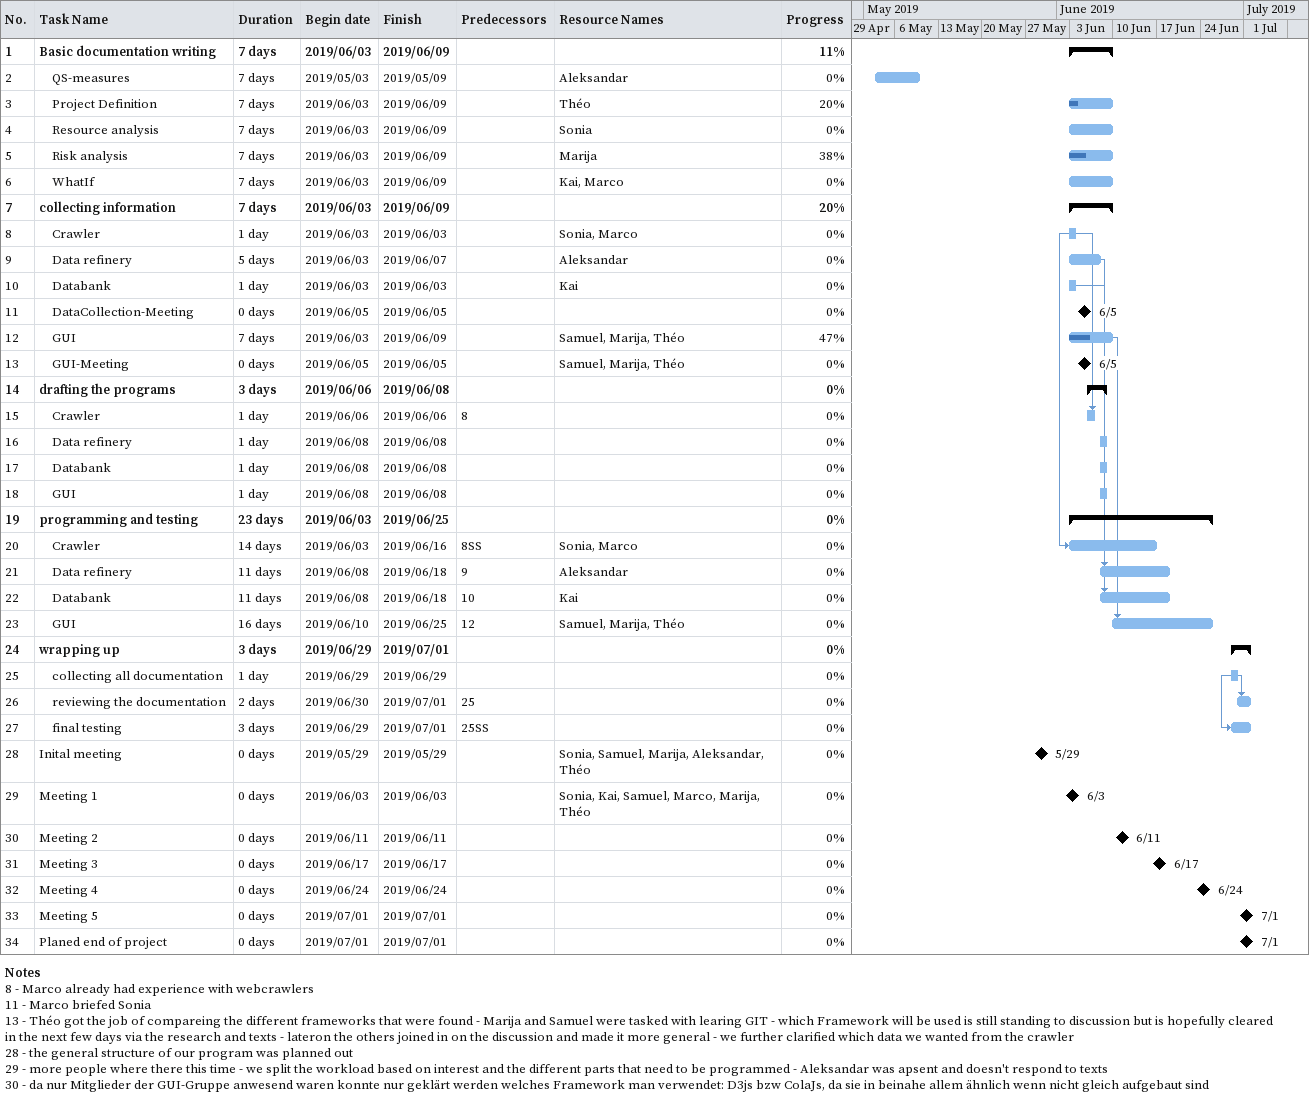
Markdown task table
| ID | Level | Task | Duration | Start | Finish | Predecessors | Resources | % complete |
|---|---|---|---|---|---|---|---|---|
| 1 | 1 | **Basic documentation writing** | 7d | 2019-06-03 | 2019-06-09 |  |  | 11 |
| 2 | 2 | QS-measures | 7d | 2019-05-03 | 2019-05-09 |  | Aleksandar | 0 |
| 3 | 2 | Project Definition | 7d | 2019-06-03 | 2019-06-09 |  | Théo | 20 |
| 4 | 2 | Resource analysis | 7d | 2019-06-03 | 2019-06-09 |  | Sonia | 0 |
| 5 | 2 | Risk analysis | 7d | 2019-06-03 | 2019-06-09 |  | Marija | 38 |
| 6 | 2 | WhatIf | 7d | 2019-06-03 | 2019-06-09 |  | Kai, Marco | 0 |
| 7 | 1 | **collecting information** | 7d | 2019-06-03 | 2019-06-09 |  |  | 20 |
| 8 | 2 | Crawler | 1d | 2019-06-03 | 2019-06-03 |  | Sonia, Marco | 0 |
| 9 | 2 | Data refinery | 5d | 2019-06-03 | 2019-06-07 |  | Aleksandar | 0 |
| 10 | 2 | Databank | 1d | 2019-06-03 | 2019-06-03 |  | Kai | 0 |
| 11 | 2 | DataCollection-Meeting | 0d | 2019-06-05 | 2019-06-05 |  |  | 0 |
| 12 | 2 | GUI | 7d | 2019-06-03 | 2019-06-09 |  | Samuel, Marija, Théo | 47 |
| 13 | 2 | GUI-Meeting | 0d | 2019-06-05 | 2019-06-05 |  | Samuel, Marija, Théo | 0 |
| 14 | 1 | **drafting the programs** | 3d | 2019-06-06 | 2019-06-08 |  |  | 0 |
| 15 | 2 | Crawler | 1d | 2019-06-06 | 2019-06-06 | 8 |  | 0 |
| 16 | 2 | Data refinery | 1d | 2019-06-08 | 2019-06-08 |  |  | 0 |
| 17 | 2 | Databank | 1d | 2019-06-08 | 2019-06-08 |  |  | 0 |
| 18 | 2 | GUI | 1d | 2019-06-08 | 2019-06-08 |  |  | 0 |
| 19 | 1 | **programming and testing** | 23d | 2019-06-03 | 2019-06-25 |  |  | 0 |
| 20 | 2 | Crawler | 14d | 2019-06-03 | 2019-06-16 | 8SS | Sonia, Marco | 0 |
| 21 | 2 | Data refinery | 11d | 2019-06-08 | 2019-06-18 | 9 | Aleksandar | 0 |
| 22 | 2 | Databank | 11d | 2019-06-08 | 2019-06-18 | 10 | Kai | 0 |
| 23 | 2 | GUI | 16d | 2019-06-10 | 2019-06-25 | 12 | Samuel, Marija, Théo | 0 |
| 24 | 1 | **wrapping up** | 3d | 2019-06-29 | 2019-07-01 |  |  | 0 |
| 25 | 2 | collecting all documentation | 1d | 2019-06-29 | 2019-06-29 |  |  | 0 |
| 26 | 2 | reviewing the documentation | 2d | 2019-06-30 | 2019-07-01 | 25 |  | 0 |
| 27 | 2 | final testing | 3d | 2019-06-29 | 2019-07-01 | 25SS |  | 0 |
| 28 | 1 | Inital meeting | 0d | 2019-05-29 | 2019-05-29 |  | Sonia, Samuel, Marija, Aleksandar, Théo | 0 |
| 29 | 1 | Meeting 1 | 0d | 2019-06-03 | 2019-06-03 |  | Sonia, Kai, Samuel, Marco, Marija, Théo | 0 |
| 30 | 1 | Meeting 2 | 0d | 2019-06-11 | 2019-06-11 |  |  | 0 |
| 31 | 1 | Meeting 3 | 0d | 2019-06-17 | 2019-06-17 |  |  | 0 |
| 32 | 1 | Meeting 4 | 0d | 2019-06-24 | 2019-06-24 |  |  | 0 |
| 33 | 1 | Meeting 5 | 0d | 2019-07-01 | 2019-07-01 |  |  | 0 |
| 34 | 1 | Planed end of project | 0d | 2019-07-01 | 2019-07-01 |  |  | 0 |

Notes
- 8: - Marco already had experience with webcrawlers
- 11: - Marco briefed Sonia
- 13: - Théo got the job of compareing the different frameworks that were found - Marija and Samuel were tasked with learing GIT - which Framework will be used is still standing to discussion but is hopefully cleared in the next few days via the research and texts - lateron the others joined in on the discussion and made it more general - we further clarified which data we wanted from the crawler
- 28: - the general structure of our program was planned out
- 29: - more people where there this time - we split the workload based on interest and the different parts that need to be programmed - Aleksandar was apsent and doesn't respond to texts
- 30: - da nur Mitglieder der GUI-Gruppe anwesend waren konnte nur geklärt werden welches Framework man verwendet: D3js bzw ColaJs, da sie in beinahe allem ähnlich wenn nicht gleich aufgebaut sind
